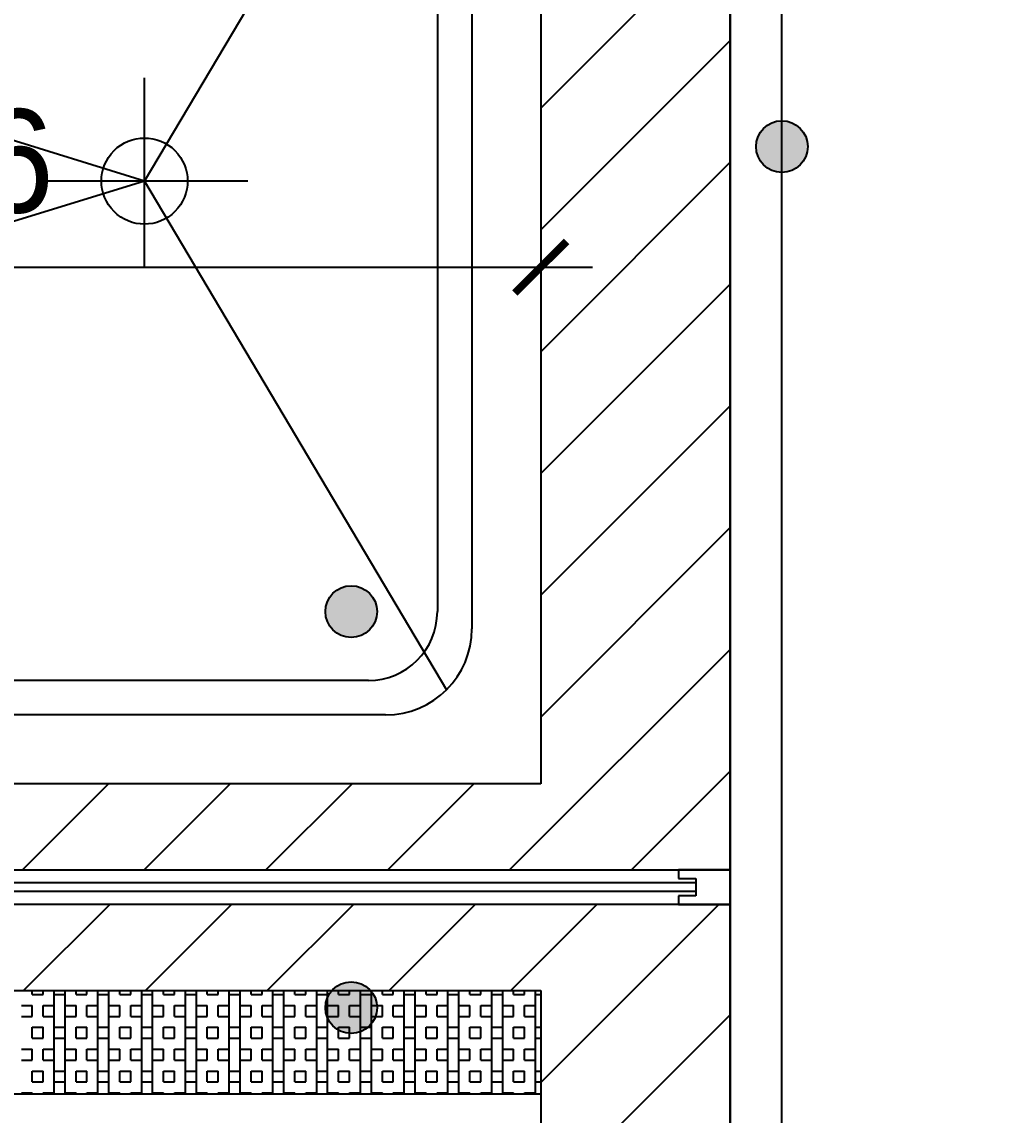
# Model space of a CAD drawing. Header units: inches. Extents: x 3778 to 56227, y -16914 to 35091.
# Drawn here: x 41704 to 42266, y -4066 to -3432 of the extents above; entities that cross this region are included whole.
import ezdxf

# ---------------------------------------------------------------- set-up
doc = ezdxf.new("R2010")
doc.units = ezdxf.units.IN
doc.header["$LTSCALE"] = 100
doc.header["$MEASUREMENT"] = 0
doc.header["$PDSIZE"] = 700.071425
for name, color, linetype in [('03-WAL NEW', 3, 'Continuous'), ('07-DIM WAL', 5, 'Continuous'), ('2-con', 2, 'Continuous'), ('3.기호.계단선', 30, 'Continuous'), ('BATH', 4, 'Continuous'), ('CO-BATH', 6, 'Continuous'), ('HAT', 8, 'Continuous')]:
    doc.layers.add(name, color=color, linetype=linetype)
doc.styles.add('HY 울릉도 L', font='')
doc.styles.get('HY 울릉도 L').set_extended_font_data('HY울릉도L')
doc.dimstyles.new('30', dxfattribs={"dimscale": 30, "dimtxt": 2, "dimasz": 1, "dimexe": 1, "dimexo": 1, "dimgap": 1, "dimtad": 1, "dimdec": 0, "dimrnd": 0.05, "dimdsep": 46, "dimlunit": 6, "dimtxsty": 'HY 울릉도 L', "dimblk": 'ARCHTICK', "dimcen": 2.5, "dimdle": 1, "dimclrd": 133, "dimclre": 133, "dimclrt": 30, "dimadec": 0, "dimazin": 0, "dimtfac": 1, "dimtdec": 0, "dimtix": 1, "dimtmove": 2, "dimatfit": 3, "dimldrblk": 'ARCHTICK', "dimfxl": 0, "dimlwd": -1, "dimlwe": -1, "dimarcsym": 0})

# ---------------------------------------------------------------- blocks, each defined once
blk = doc.blocks.new('cjvjf')
at = {"layer": '3.기호.계단선'}
h = blk.add_hatch(color=256, dxfattribs=at)
h.dxf.hatch_style = 1
edge = h.paths.add_edge_path()
edge.add_arc((152731.49, 74011.52), 15, 0, 360)
h = blk.add_hatch(color=256, dxfattribs=at)
h.dxf.hatch_style = 1
edge = h.paths.add_edge_path()
edge.add_arc((152481.49, 73741.52), 15, 0, 360)
h = blk.add_hatch(color=256, dxfattribs=at)
h.dxf.hatch_style = 1
edge = h.paths.add_edge_path()
edge.add_arc((152481.49, 73511.52), 15, 0, 360)
at = {"layer": '2-con'}
blk.add_lwpolyline([(152882.49, 76193.52), (151682.49, 76193.52), (151682.49, 75123.52), (152892.49, 75123.52), (152892.49, 71496.52), (150915.49, 71496.52), (150915.49, 71696.52), (152731.49, 71696.52), (152731.49, 74371.52), (151165.49, 74371.52), (151165.11, 72491.52), (150965.49, 72491.52), (150965.49, 74569.52), (151492.49, 74569.52), (151492.49, 76174.52), (150867.49, 76174.52), (150866.98, 76382.73), (152882.49, 76393.52), (152882.49, 76193.52)], dxfattribs=at)
at = {"layer": '3.기호.계단선'}
for centre in [(152731.49, 74011.52), (152481.49, 73741.52), (152481.49, 73511.52)]:
    blk.add_circle(centre, 15, dxfattribs=at)
blk = doc.blocks.new('cjscjdeh')
at = {"color": 8}
blk.add_line((148452.52, 76789.88), (149848.52, 76789.88), dxfattribs=at)
at = {"layer": '03-WAL NEW'}
for points in [[(149958.52, 77669.88), (149848.52, 77669.88), (149848.52, 76969.88)], [(149848.52, 76849.88), (149848.52, 75054.88), (149958.52, 75054.88), (149958.52, 77669.88)], [(149848.52, 76969.88), (149248.52, 76969.88), (149248.52, 76849.88), (149848.52, 76849.88)]]:
    blk.add_lwpolyline(points, dxfattribs=at)
at = {"layer": 'BATH', "color": 8}
blk.add_line((149958.52, 77669.88), (149958.52, 75054.88), dxfattribs=at)
at = {"layer": 'CO-BATH', "color": 8}
for p, q in [((149848.52, 77669.88), (149848.52, 76969.88)), ((149618.52, 77319.88), (148663.16, 77615.24)), ((149618.52, 77319.88), (149793.87, 77615.24)), ((149808.52, 77579.88), (149808.52, 77319.88)), ((149788.52, 77569.88), (149788.52, 77319.88)), ((149618.52, 77269.88), (149618.52, 77379.88)), ((149618.52, 77319.88), (148663.16, 77024.53)), ((149678.52, 77319.88), (149558.52, 77319.88)), ((149618.52, 77319.88), (149793.87, 77024.53)), ((149788.52, 77319.88), (149788.52, 77069.88)), ((149808.52, 77319.88), (149808.52, 77059.88)), ((149808.52, 77319.88), (149808.52, 77319.88)), ((149748.52, 77029.88), (148798.52, 77029.88)), ((149758.52, 77009.88), (148698.52, 77009.88)), ((149848.52, 76969.88), (148452.52, 76969.88)), ((149248.52, 76919.88), (149958.52, 76919.88)), ((149958.52, 76919.88), (149928.52, 76919.88)), ((149928.52, 76919.88), (149928.52, 76914.88)), ((149958.52, 76919.88), (149958.52, 76899.88)), ((149958.52, 76899.88), (149958.52, 76919.88)), ((149938.52, 76912.38), (149268.52, 76912.38)), ((149928.52, 76914.88), (149938.52, 76914.88)), ((149938.52, 76914.88), (149938.52, 76904.88)), ((149938.52, 76907.38), (149268.52, 76907.38)), ((149938.52, 76904.88), (149928.52, 76904.88)), ((149928.52, 76904.88), (149928.52, 76899.88)), ((149958.52, 76899.88), (149248.52, 76899.88)), ((149928.52, 76899.88), (149958.52, 76899.88))]:
    blk.add_line(p, q, dxfattribs=at)
for centre, radius in [((149748.52, 77069.88), 40), ((149758.52, 77059.88), 50)]:
    blk.add_arc(centre, radius, 270, 0, dxfattribs=at)
blk.add_ellipse((149618.52, 77319.88), major_axis=(-17.68, 17.68), ratio=1, dxfattribs=at)
at = {"layer": 'HAT', "color": 8, "linetype": 'Continuous'}
for p, q in [((149848.52, 77362.19), (149958.52, 77472.19)), ((149848.52, 77291.48), (149958.52, 77401.48)), ((149848.52, 77220.77), (149958.52, 77330.77)), ((149848.52, 77150.06), (149958.52, 77260.06)), ((149848.52, 77079.35), (149958.52, 77189.35)), ((149848.52, 77008.64), (149958.52, 77118.64)), ((149830.47, 76919.88), (149958.52, 77047.93)), ((149901.18, 76919.88), (149958.52, 76977.22)), ((149547.63, 76919.88), (149597.63, 76969.88)), ((149618.34, 76919.88), (149668.34, 76969.88)), ((149689.05, 76919.88), (149739.05, 76969.88)), ((149759.76, 76919.88), (149809.76, 76969.88)), ((149548.34, 76849.88), (149598.34, 76899.88)), ((149619.05, 76849.88), (149669.05, 76899.88)), ((149689.76, 76849.88), (149739.76, 76899.88)), ((149760.47, 76849.88), (149810.47, 76899.88)), ((149831.18, 76849.88), (149881.18, 76899.88)), ((149848.52, 76796.51), (149951.89, 76899.88)), ((149553.4, 76847.54), (149553.4, 76849.88)), ((149553.4, 76847.54), (149559.75, 76847.54)), ((149559.75, 76847.54), (149559.75, 76849.88)), ((149566.1, 76789.88), (149566.1, 76849.88)), ((149566.1, 76847.54), (149572.45, 76847.54)), ((149572.45, 76789.88), (149572.45, 76849.88)), ((149578.8, 76847.54), (149578.8, 76849.88)), ((149578.8, 76847.54), (149585.15, 76847.54)), ((149585.15, 76847.54), (149585.15, 76849.88)), ((149591.5, 76789.88), (149591.5, 76849.88)), ((149591.5, 76847.54), (149597.85, 76847.54)), ((149597.85, 76789.88), (149597.85, 76849.88)), ((149604.2, 76847.54), (149604.2, 76849.88)), ((149604.2, 76847.54), (149610.55, 76847.54)), ((149610.55, 76847.54), (149610.55, 76849.88)), ((149616.9, 76789.88), (149616.9, 76849.88)), ((149616.9, 76847.54), (149623.25, 76847.54)), ((149623.25, 76789.88), (149623.25, 76849.88)), ((149629.6, 76847.54), (149629.6, 76849.88)), ((149629.6, 76847.54), (149635.95, 76847.54)), ((149635.95, 76847.54), (149635.95, 76849.88)), ((149642.3, 76789.88), (149642.3, 76849.88)), ((149642.3, 76847.54), (149648.65, 76847.54)), ((149648.65, 76789.88), (149648.65, 76849.88)), ((149655, 76847.54), (149655, 76849.88)), ((149655, 76847.54), (149661.35, 76847.54)), ((149661.35, 76847.54), (149661.35, 76849.88)), ((149667.7, 76789.88), (149667.7, 76849.88)), ((149667.7, 76847.54), (149674.05, 76847.54)), ((149674.05, 76789.88), (149674.05, 76849.88)), ((149680.4, 76847.54), (149680.4, 76849.88)), ((149680.4, 76847.54), (149686.75, 76847.54)), ((149686.75, 76847.54), (149686.75, 76849.88)), ((149693.1, 76789.88), (149693.1, 76849.88)), ((149693.1, 76847.54), (149699.45, 76847.54)), ((149699.45, 76789.88), (149699.45, 76849.88)), ((149705.8, 76847.54), (149705.8, 76849.88)), ((149705.8, 76847.54), (149712.15, 76847.54)), ((149712.15, 76847.54), (149712.15, 76849.88)), ((149718.5, 76789.88), (149718.5, 76849.88)), ((149718.5, 76847.54), (149724.85, 76847.54)), ((149724.85, 76789.88), (149724.85, 76849.88)), ((149731.2, 76847.54), (149731.2, 76849.88)), ((149731.2, 76847.54), (149737.55, 76847.54)), ((149737.55, 76847.54), (149737.55, 76849.88)), ((149743.9, 76789.88), (149743.9, 76849.88)), ((149743.9, 76847.54), (149750.25, 76847.54)), ((149750.25, 76789.88), (149750.25, 76849.88)), ((149756.6, 76847.54), (149756.6, 76849.88)), ((149756.6, 76847.54), (149762.95, 76847.54)), ((149762.95, 76847.54), (149762.95, 76849.88)), ((149769.3, 76789.88), (149769.3, 76849.88)), ((149769.3, 76847.54), (149775.65, 76847.54)), ((149775.65, 76789.88), (149775.65, 76849.88)), ((149782, 76847.54), (149782, 76849.88)), ((149782, 76847.54), (149788.35, 76847.54)), ((149788.35, 76847.54), (149788.35, 76849.88)), ((149794.7, 76789.88), (149794.7, 76849.88)), ((149794.7, 76847.54), (149801.05, 76847.54)), ((149801.05, 76789.88), (149801.05, 76849.88)), ((149807.4, 76847.54), (149807.4, 76849.88)), ((149807.4, 76847.54), (149813.75, 76847.54)), ((149813.75, 76847.54), (149813.75, 76849.88)), ((149820.1, 76789.88), (149820.1, 76849.88)), ((149820.1, 76847.54), (149826.45, 76847.54)), ((149826.45, 76789.88), (149826.45, 76849.88)), ((149832.8, 76847.54), (149832.8, 76849.88)), ((149832.8, 76847.54), (149839.15, 76847.54)), ((149839.15, 76847.54), (149839.15, 76849.88)), ((149845.5, 76789.88), (149845.5, 76849.88)), ((149845.5, 76847.54), (149848.52, 76847.54)), ((149547.05, 76841.19), (149553.4, 76841.19)), ((149553.4, 76834.84), (149553.4, 76841.19)), ((149559.75, 76841.19), (149566.1, 76841.19)), ((149559.75, 76834.84), (149559.75, 76841.19)), ((149572.45, 76841.19), (149578.8, 76841.19)), ((149578.8, 76834.84), (149578.8, 76841.19)), ((149585.15, 76841.19), (149591.5, 76841.19)), ((149585.15, 76834.84), (149585.15, 76841.19)), ((149597.85, 76841.19), (149604.2, 76841.19)), ((149604.2, 76834.84), (149604.2, 76841.19)), ((149610.55, 76841.19), (149616.9, 76841.19)), ((149610.55, 76834.84), (149610.55, 76841.19)), ((149623.25, 76841.19), (149629.6, 76841.19)), ((149629.6, 76834.84), (149629.6, 76841.19)), ((149635.95, 76841.19), (149642.3, 76841.19)), ((149635.95, 76834.84), (149635.95, 76841.19)), ((149648.65, 76841.19), (149655, 76841.19)), ((149655, 76834.84), (149655, 76841.19)), ((149661.35, 76841.19), (149667.7, 76841.19)), ((149661.35, 76834.84), (149661.35, 76841.19)), ((149674.05, 76841.19), (149680.4, 76841.19)), ((149680.4, 76834.84), (149680.4, 76841.19)), ((149686.75, 76841.19), (149693.1, 76841.19)), ((149686.75, 76834.84), (149686.75, 76841.19)), ((149699.45, 76841.19), (149705.8, 76841.19)), ((149705.8, 76834.84), (149705.8, 76841.19)), ((149712.15, 76841.19), (149718.5, 76841.19)), ((149712.15, 76834.84), (149712.15, 76841.19)), ((149724.85, 76841.19), (149731.2, 76841.19)), ((149731.2, 76834.84), (149731.2, 76841.19)), ((149737.55, 76841.19), (149743.9, 76841.19)), ((149737.55, 76834.84), (149737.55, 76841.19)), ((149750.25, 76841.19), (149756.6, 76841.19)), ((149756.6, 76834.84), (149756.6, 76841.19)), ((149762.95, 76841.19), (149769.3, 76841.19)), ((149762.95, 76834.84), (149762.95, 76841.19)), ((149775.65, 76841.19), (149782, 76841.19)), ((149782, 76834.84), (149782, 76841.19)), ((149788.35, 76841.19), (149794.7, 76841.19)), ((149788.35, 76834.84), (149788.35, 76841.19)), ((149801.05, 76841.19), (149807.4, 76841.19)), ((149807.4, 76834.84), (149807.4, 76841.19)), ((149813.75, 76841.19), (149820.1, 76841.19)), ((149813.75, 76834.84), (149813.75, 76841.19)), ((149826.45, 76841.19), (149832.8, 76841.19)), ((149832.8, 76834.84), (149832.8, 76841.19)), ((149839.15, 76841.19), (149845.5, 76841.19)), ((149839.15, 76834.84), (149839.15, 76841.19)), ((149547.05, 76834.84), (149553.4, 76834.84)), ((149559.75, 76834.84), (149566.1, 76834.84)), ((149572.45, 76834.84), (149578.8, 76834.84)), ((149585.15, 76834.84), (149591.5, 76834.84)), ((149597.85, 76834.84), (149604.2, 76834.84)), ((149610.55, 76834.84), (149616.9, 76834.84)), ((149623.25, 76834.84), (149629.6, 76834.84)), ((149635.95, 76834.84), (149642.3, 76834.84)), ((149648.65, 76834.84), (149655, 76834.84)), ((149661.35, 76834.84), (149667.7, 76834.84)), ((149674.05, 76834.84), (149680.4, 76834.84)), ((149686.75, 76834.84), (149693.1, 76834.84)), ((149699.45, 76834.84), (149705.8, 76834.84)), ((149712.15, 76834.84), (149718.5, 76834.84)), ((149724.85, 76834.84), (149731.2, 76834.84)), ((149737.55, 76834.84), (149743.9, 76834.84)), ((149750.25, 76834.84), (149756.6, 76834.84)), ((149762.95, 76834.84), (149769.3, 76834.84)), ((149775.65, 76834.84), (149782, 76834.84)), ((149788.35, 76834.84), (149794.7, 76834.84)), ((149801.05, 76834.84), (149807.4, 76834.84)), ((149813.75, 76834.84), (149820.1, 76834.84)), ((149826.45, 76834.84), (149832.8, 76834.84)), ((149839.15, 76834.84), (149845.5, 76834.84)), ((149848.52, 76725.8), (149958.52, 76835.8)), ((149553.4, 76828.49), (149559.75, 76828.49)), ((149553.4, 76822.14), (149553.4, 76828.49)), ((149559.75, 76822.14), (149559.75, 76828.49)), ((149566.1, 76828.49), (149572.45, 76828.49)), ((149578.8, 76828.49), (149585.15, 76828.49)), ((149578.8, 76822.14), (149578.8, 76828.49)), ((149585.15, 76822.14), (149585.15, 76828.49)), ((149591.5, 76828.49), (149597.85, 76828.49)), ((149604.2, 76828.49), (149610.55, 76828.49)), ((149604.2, 76822.14), (149604.2, 76828.49)), ((149610.55, 76822.14), (149610.55, 76828.49)), ((149616.9, 76828.49), (149623.25, 76828.49)), ((149629.6, 76828.49), (149635.95, 76828.49)), ((149629.6, 76822.14), (149629.6, 76828.49)), ((149635.95, 76822.14), (149635.95, 76828.49)), ((149642.3, 76828.49), (149648.65, 76828.49)), ((149655, 76828.49), (149661.35, 76828.49)), ((149655, 76822.14), (149655, 76828.49)), ((149661.35, 76822.14), (149661.35, 76828.49)), ((149667.7, 76828.49), (149674.05, 76828.49)), ((149680.4, 76828.49), (149686.75, 76828.49)), ((149680.4, 76822.14), (149680.4, 76828.49)), ((149686.75, 76822.14), (149686.75, 76828.49)), ((149693.1, 76828.49), (149699.45, 76828.49)), ((149705.8, 76828.49), (149712.15, 76828.49)), ((149705.8, 76822.14), (149705.8, 76828.49)), ((149712.15, 76822.14), (149712.15, 76828.49)), ((149718.5, 76828.49), (149724.85, 76828.49)), ((149731.2, 76828.49), (149737.55, 76828.49)), ((149731.2, 76822.14), (149731.2, 76828.49)), ((149737.55, 76822.14), (149737.55, 76828.49)), ((149743.9, 76828.49), (149750.25, 76828.49)), ((149756.6, 76828.49), (149762.95, 76828.49)), ((149756.6, 76822.14), (149756.6, 76828.49)), ((149762.95, 76822.14), (149762.95, 76828.49)), ((149769.3, 76828.49), (149775.65, 76828.49)), ((149782, 76828.49), (149788.35, 76828.49)), ((149782, 76822.14), (149782, 76828.49)), ((149788.35, 76822.14), (149788.35, 76828.49)), ((149794.7, 76828.49), (149801.05, 76828.49)), ((149807.4, 76828.49), (149813.75, 76828.49)), ((149807.4, 76822.14), (149807.4, 76828.49)), ((149813.75, 76822.14), (149813.75, 76828.49)), ((149820.1, 76828.49), (149826.45, 76828.49)), ((149832.8, 76828.49), (149839.15, 76828.49)), ((149832.8, 76822.14), (149832.8, 76828.49)), ((149839.15, 76822.14), (149839.15, 76828.49)), ((149845.5, 76828.49), (149848.52, 76828.49)), ((149553.4, 76822.14), (149559.75, 76822.14)), ((149566.1, 76822.14), (149572.45, 76822.14)), ((149578.8, 76822.14), (149585.15, 76822.14)), ((149591.5, 76822.14), (149597.85, 76822.14)), ((149604.2, 76822.14), (149610.55, 76822.14)), ((149616.9, 76822.14), (149623.25, 76822.14)), ((149629.6, 76822.14), (149635.95, 76822.14)), ((149642.3, 76822.14), (149648.65, 76822.14)), ((149655, 76822.14), (149661.35, 76822.14)), ((149667.7, 76822.14), (149674.05, 76822.14)), ((149680.4, 76822.14), (149686.75, 76822.14)), ((149693.1, 76822.14), (149699.45, 76822.14)), ((149705.8, 76822.14), (149712.15, 76822.14)), ((149718.5, 76822.14), (149724.85, 76822.14)), ((149731.2, 76822.14), (149737.55, 76822.14)), ((149743.9, 76822.14), (149750.25, 76822.14)), ((149756.6, 76822.14), (149762.95, 76822.14)), ((149769.3, 76822.14), (149775.65, 76822.14)), ((149782, 76822.14), (149788.35, 76822.14)), ((149794.7, 76822.14), (149801.05, 76822.14)), ((149807.4, 76822.14), (149813.75, 76822.14)), ((149820.1, 76822.14), (149826.45, 76822.14)), ((149832.8, 76822.14), (149839.15, 76822.14)), ((149845.5, 76822.14), (149848.52, 76822.14)), ((149547.05, 76815.79), (149553.4, 76815.79)), ((149553.4, 76809.44), (149553.4, 76815.79)), ((149559.75, 76815.79), (149566.1, 76815.79)), ((149559.75, 76809.44), (149559.75, 76815.79)), ((149572.45, 76815.79), (149578.8, 76815.79)), ((149578.8, 76809.44), (149578.8, 76815.79)), ((149585.15, 76815.79), (149591.5, 76815.79)), ((149585.15, 76809.44), (149585.15, 76815.79)), ((149597.85, 76815.79), (149604.2, 76815.79)), ((149604.2, 76809.44), (149604.2, 76815.79)), ((149610.55, 76815.79), (149616.9, 76815.79)), ((149610.55, 76809.44), (149610.55, 76815.79)), ((149623.25, 76815.79), (149629.6, 76815.79)), ((149629.6, 76809.44), (149629.6, 76815.79)), ((149635.95, 76815.79), (149642.3, 76815.79)), ((149635.95, 76809.44), (149635.95, 76815.79)), ((149648.65, 76815.79), (149655, 76815.79)), ((149655, 76809.44), (149655, 76815.79)), ((149661.35, 76815.79), (149667.7, 76815.79)), ((149661.35, 76809.44), (149661.35, 76815.79)), ((149674.05, 76815.79), (149680.4, 76815.79)), ((149680.4, 76809.44), (149680.4, 76815.79)), ((149686.75, 76815.79), (149693.1, 76815.79)), ((149686.75, 76809.44), (149686.75, 76815.79)), ((149699.45, 76815.79), (149705.8, 76815.79)), ((149705.8, 76809.44), (149705.8, 76815.79)), ((149712.15, 76815.79), (149718.5, 76815.79)), ((149712.15, 76809.44), (149712.15, 76815.79)), ((149724.85, 76815.79), (149731.2, 76815.79)), ((149731.2, 76809.44), (149731.2, 76815.79)), ((149737.55, 76815.79), (149743.9, 76815.79)), ((149737.55, 76809.44), (149737.55, 76815.79)), ((149750.25, 76815.79), (149756.6, 76815.79)), ((149756.6, 76809.44), (149756.6, 76815.79)), ((149762.95, 76815.79), (149769.3, 76815.79)), ((149762.95, 76809.44), (149762.95, 76815.79)), ((149775.65, 76815.79), (149782, 76815.79)), ((149782, 76809.44), (149782, 76815.79)), ((149788.35, 76815.79), (149794.7, 76815.79)), ((149788.35, 76809.44), (149788.35, 76815.79)), ((149801.05, 76815.79), (149807.4, 76815.79)), ((149807.4, 76809.44), (149807.4, 76815.79)), ((149813.75, 76815.79), (149820.1, 76815.79)), ((149813.75, 76809.44), (149813.75, 76815.79)), ((149826.45, 76815.79), (149832.8, 76815.79)), ((149832.8, 76809.44), (149832.8, 76815.79)), ((149839.15, 76815.79), (149845.5, 76815.79)), ((149839.15, 76809.44), (149839.15, 76815.79)), ((149547.05, 76809.44), (149553.4, 76809.44)), ((149559.75, 76809.44), (149566.1, 76809.44)), ((149572.45, 76809.44), (149578.8, 76809.44)), ((149585.15, 76809.44), (149591.5, 76809.44)), ((149597.85, 76809.44), (149604.2, 76809.44)), ((149610.55, 76809.44), (149616.9, 76809.44)), ((149623.25, 76809.44), (149629.6, 76809.44)), ((149635.95, 76809.44), (149642.3, 76809.44)), ((149648.65, 76809.44), (149655, 76809.44)), ((149661.35, 76809.44), (149667.7, 76809.44)), ((149674.05, 76809.44), (149680.4, 76809.44)), ((149686.75, 76809.44), (149693.1, 76809.44)), ((149699.45, 76809.44), (149705.8, 76809.44)), ((149712.15, 76809.44), (149718.5, 76809.44)), ((149724.85, 76809.44), (149731.2, 76809.44)), ((149737.55, 76809.44), (149743.9, 76809.44)), ((149750.25, 76809.44), (149756.6, 76809.44)), ((149762.95, 76809.44), (149769.3, 76809.44)), ((149775.65, 76809.44), (149782, 76809.44)), ((149788.35, 76809.44), (149794.7, 76809.44)), ((149801.05, 76809.44), (149807.4, 76809.44)), ((149813.75, 76809.44), (149820.1, 76809.44)), ((149826.45, 76809.44), (149832.8, 76809.44)), ((149839.15, 76809.44), (149845.5, 76809.44)), ((149553.4, 76803.09), (149559.75, 76803.09)), ((149553.4, 76796.74), (149553.4, 76803.09)), ((149559.75, 76796.74), (149559.75, 76803.09)), ((149566.1, 76803.09), (149572.45, 76803.09)), ((149578.8, 76803.09), (149585.15, 76803.09)), ((149578.8, 76796.74), (149578.8, 76803.09)), ((149585.15, 76796.74), (149585.15, 76803.09)), ((149591.5, 76803.09), (149597.85, 76803.09)), ((149604.2, 76803.09), (149610.55, 76803.09)), ((149604.2, 76796.74), (149604.2, 76803.09)), ((149610.55, 76796.74), (149610.55, 76803.09)), ((149616.9, 76803.09), (149623.25, 76803.09)), ((149629.6, 76803.09), (149635.95, 76803.09)), ((149629.6, 76796.74), (149629.6, 76803.09)), ((149635.95, 76796.74), (149635.95, 76803.09)), ((149642.3, 76803.09), (149648.65, 76803.09)), ((149655, 76803.09), (149661.35, 76803.09)), ((149655, 76796.74), (149655, 76803.09)), ((149661.35, 76796.74), (149661.35, 76803.09)), ((149667.7, 76803.09), (149674.05, 76803.09)), ((149680.4, 76803.09), (149686.75, 76803.09)), ((149680.4, 76796.74), (149680.4, 76803.09)), ((149686.75, 76796.74), (149686.75, 76803.09)), ((149693.1, 76803.09), (149699.45, 76803.09)), ((149705.8, 76803.09), (149712.15, 76803.09)), ((149705.8, 76796.74), (149705.8, 76803.09)), ((149712.15, 76796.74), (149712.15, 76803.09)), ((149718.5, 76803.09), (149724.85, 76803.09)), ((149731.2, 76803.09), (149737.55, 76803.09)), ((149731.2, 76796.74), (149731.2, 76803.09)), ((149737.55, 76796.74), (149737.55, 76803.09)), ((149743.9, 76803.09), (149750.25, 76803.09)), ((149756.6, 76803.09), (149762.95, 76803.09)), ((149756.6, 76796.74), (149756.6, 76803.09)), ((149762.95, 76796.74), (149762.95, 76803.09)), ((149769.3, 76803.09), (149775.65, 76803.09)), ((149782, 76803.09), (149788.35, 76803.09)), ((149782, 76796.74), (149782, 76803.09)), ((149788.35, 76796.74), (149788.35, 76803.09)), ((149794.7, 76803.09), (149801.05, 76803.09)), ((149807.4, 76803.09), (149813.75, 76803.09)), ((149807.4, 76796.74), (149807.4, 76803.09)), ((149813.75, 76796.74), (149813.75, 76803.09)), ((149820.1, 76803.09), (149826.45, 76803.09)), ((149832.8, 76803.09), (149839.15, 76803.09)), ((149832.8, 76796.74), (149832.8, 76803.09)), ((149839.15, 76796.74), (149839.15, 76803.09)), ((149845.5, 76803.09), (149848.52, 76803.09)), ((149553.4, 76796.74), (149559.75, 76796.74)), ((149566.1, 76796.74), (149572.45, 76796.74)), ((149578.8, 76796.74), (149585.15, 76796.74)), ((149591.5, 76796.74), (149597.85, 76796.74)), ((149604.2, 76796.74), (149610.55, 76796.74)), ((149616.9, 76796.74), (149623.25, 76796.74)), ((149629.6, 76796.74), (149635.95, 76796.74)), ((149642.3, 76796.74), (149648.65, 76796.74)), ((149655, 76796.74), (149661.35, 76796.74)), ((149667.7, 76796.74), (149674.05, 76796.74)), ((149680.4, 76796.74), (149686.75, 76796.74)), ((149693.1, 76796.74), (149699.45, 76796.74)), ((149705.8, 76796.74), (149712.15, 76796.74)), ((149718.5, 76796.74), (149724.85, 76796.74)), ((149731.2, 76796.74), (149737.55, 76796.74)), ((149743.9, 76796.74), (149750.25, 76796.74)), ((149756.6, 76796.74), (149762.95, 76796.74)), ((149769.3, 76796.74), (149775.65, 76796.74)), ((149782, 76796.74), (149788.35, 76796.74)), ((149794.7, 76796.74), (149801.05, 76796.74)), ((149807.4, 76796.74), (149813.75, 76796.74)), ((149820.1, 76796.74), (149826.45, 76796.74)), ((149832.8, 76796.74), (149839.15, 76796.74)), ((149845.5, 76796.74), (149848.52, 76796.74)), ((149547.05, 76790.39), (149553.4, 76790.39)), ((149553.4, 76789.88), (149553.4, 76790.39)), ((149559.75, 76790.39), (149566.1, 76790.39)), ((149559.75, 76789.88), (149559.75, 76790.39)), ((149572.45, 76790.39), (149578.8, 76790.39)), ((149578.8, 76789.88), (149578.8, 76790.39)), ((149585.15, 76790.39), (149591.5, 76790.39)), ((149585.15, 76789.88), (149585.15, 76790.39)), ((149597.85, 76790.39), (149604.2, 76790.39)), ((149604.2, 76789.88), (149604.2, 76790.39)), ((149610.55, 76790.39), (149616.9, 76790.39)), ((149610.55, 76789.88), (149610.55, 76790.39)), ((149623.25, 76790.39), (149629.6, 76790.39)), ((149629.6, 76789.88), (149629.6, 76790.39)), ((149635.95, 76790.39), (149642.3, 76790.39)), ((149635.95, 76789.88), (149635.95, 76790.39)), ((149648.65, 76790.39), (149655, 76790.39)), ((149655, 76789.88), (149655, 76790.39)), ((149661.35, 76790.39), (149667.7, 76790.39)), ((149661.35, 76789.88), (149661.35, 76790.39)), ((149674.05, 76790.39), (149680.4, 76790.39)), ((149680.4, 76789.88), (149680.4, 76790.39)), ((149686.75, 76790.39), (149693.1, 76790.39)), ((149686.75, 76789.88), (149686.75, 76790.39)), ((149699.45, 76790.39), (149705.8, 76790.39)), ((149705.8, 76789.88), (149705.8, 76790.39)), ((149712.15, 76790.39), (149718.5, 76790.39)), ((149712.15, 76789.88), (149712.15, 76790.39)), ((149724.85, 76790.39), (149731.2, 76790.39)), ((149731.2, 76789.88), (149731.2, 76790.39)), ((149737.55, 76790.39), (149743.9, 76790.39)), ((149737.55, 76789.88), (149737.55, 76790.39)), ((149750.25, 76790.39), (149756.6, 76790.39)), ((149756.6, 76789.88), (149756.6, 76790.39)), ((149762.95, 76790.39), (149769.3, 76790.39)), ((149762.95, 76789.88), (149762.95, 76790.39)), ((149775.65, 76790.39), (149782, 76790.39)), ((149782, 76789.88), (149782, 76790.39)), ((149788.35, 76790.39), (149794.7, 76790.39)), ((149788.35, 76789.88), (149788.35, 76790.39)), ((149801.05, 76790.39), (149807.4, 76790.39)), ((149807.4, 76789.88), (149807.4, 76790.39)), ((149813.75, 76790.39), (149820.1, 76790.39)), ((149813.75, 76789.88), (149813.75, 76790.39)), ((149826.45, 76790.39), (149832.8, 76790.39)), ((149832.8, 76789.88), (149832.8, 76790.39)), ((149839.15, 76790.39), (149845.5, 76790.39)), ((149839.15, 76789.88), (149839.15, 76790.39))]:
    blk.add_line(p, q, dxfattribs=at)
blk.add_blockref('cjvjf', (-2742.97, 3328.37))
blk = doc.blocks.new('_ArchTick')
at = {"color": 0, "linetype": 'ByBlock', "const_width": 0.15}
blk.add_lwpolyline([(-0.5, -0.5), (0.5, 0.5)], dxfattribs=at)
blk = doc.blocks.new('*D268')
at = {"layer": '07-DIM WAL', "color": 133}
blk.add_line((41279.56, -3573.95), (42035.55, -3573.95), dxfattribs=at)
at = {"layer": 'Defpoints', "color": 0}
for p in [(41309.56, -3573.95), (42005.55, -3573.95), (42005.55, -3573.95)]:
    blk.add_point(p, dxfattribs=at)
at = {"layer": '07-DIM WAL', "color": 133, "xscale": 30, "yscale": 30, "zscale": 30, "rotation": 180}
blk.add_blockref('_ArchTick', (41309.56, -3573.95), dxfattribs=at)
at = {"layer": '07-DIM WAL', "color": 133, "xscale": 30, "yscale": 30, "zscale": 30}
blk.add_blockref('_ArchTick', (42005.55, -3573.95), dxfattribs=at)
at = {"layer": '07-DIM WAL', "color": 30, "insert": (41657.55, -3512.65), "char_height": 60, "attachment_point": 5, "style": 'HY 울릉도 L'}
blk.add_mtext('696', dxfattribs=at)

msp = doc.modelspace()

# ---------------------------------------------------------------- block references
msp.add_blockref('cjscjdeh', (-107842.97, -80843.84))

# ---------------------------------------------------------------- dimensions: what is measured, and where the dimension line sits
at = {"layer": '07-DIM WAL'}
dim = msp.add_linear_dim(base=(42005.55, -3573.95), p1=(41309.56, -3573.95), p2=(42005.55, -3573.95), dimstyle='30', override={"dimfxl": 1.25, "dimarcsym": 2}, dxfattribs=at)
dim.commit()
dim.dimension.update_dxf_attribs({"geometry": '*D268', "text_midpoint": (41657.55, -3512.65)})

doc.saveas('drawing.dxf')
